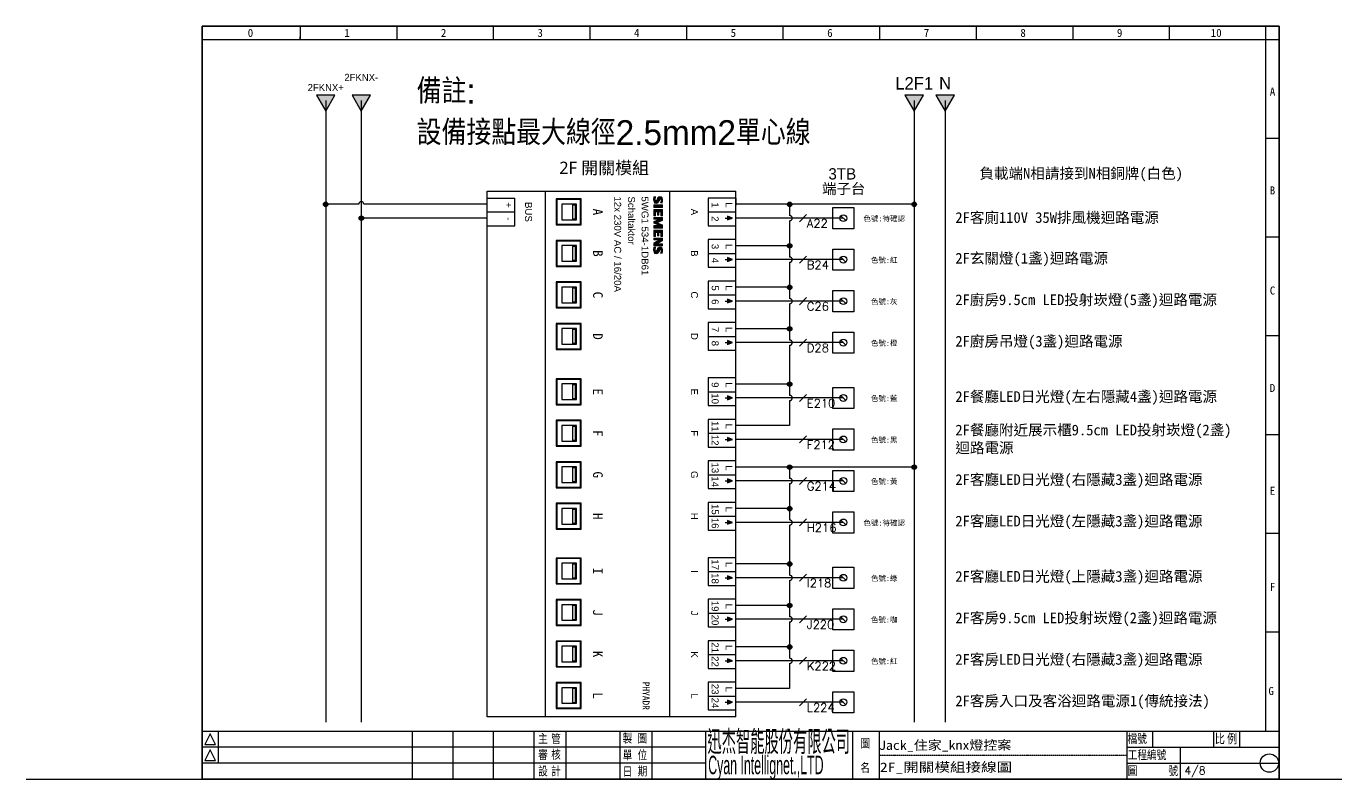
# Model space of a CAD drawing. Header units: millimetres. Extents: x 21506 to 58194, y 6783 to 13041.
# Drawn here: x 34841 to 39715, y 10238 to 13041 of the extents above; entities that cross this region are included whole.
import ezdxf
from ezdxf.enums import TextEntityAlignment as Align

# ---------------------------------------------------------------- set-up
doc = ezdxf.new("R2010")
doc.units = ezdxf.units.MM
doc.linetypes.add('DASH1', pattern=[1.5, 1, -0.5])
for name, color, linetype in [('075KW40IMRV50U03AFO80B4B5', 7, 'Continuous'), ('5', 5, 'Continuous'), ('90000_FRAME', 7, 'Continuous'), ('AHU新增', 7, 'Continuous'), ('DIM', 2, 'Continuous'), ('TEXT', 11, 'Continuous')]:
    doc.layers.add(name, color=color, linetype=linetype)
doc.styles.add('ARIAL', font='arial.ttf')
doc.styles.add('chineset', font='ds1.shx', dxfattribs={"bigfont": 'chineset.shx'})
doc.styles.add('LMP', font='COMPLEX', dxfattribs={"bigfont": 'LFP'})
doc.styles.get("Standard").update_dxf_attribs({"font": ''})
doc.styles.add('T2', font='simplex', dxfattribs={"bigfont": 'stsl'})
doc.styles.get('Standard').set_extended_font_data('MingLiU')

# ---------------------------------------------------------------- blocks, each defined once
blk = doc.blocks.new('Siemens-Logo')
h = blk.add_hatch(color=113)
h.dxf.hatch_style = 1
h.paths.add_polyline_path([(1.95, 1.66, 0.03624), (1.36, 1.95, -0.049474), (1.04, 2.09, -0.066567), (0.92, 2.19, -0.316832), (0.88, 2.42, -0.205242), (1.05, 2.54, -0.084425), (1.54, 2.57, -0.055427), (2.2, 2.42), (2.2, 3.04, 0.037682), (1.3, 3.15, 0.150366), (0.41, 2.94, 0.029244), (0.31, 2.87), (0.13, 2.69, 0.103665), (0, 2.42, 0.138785), (0, 1.95, 0.135749), (0.22, 1.57, 0.067252), (0.53, 1.35, 0.018513), (1, 1.13, -0.008982), (1.38, 0.96, -0.618592), (1.44, 0.57, -0.078609), (1.22, 0.5, -0.146008), (0, 0.63), (0, 0, 0.124503), (1.54, -0.09, 0.129248), (2.16, 0.24, 0.077088), (2.33, 0.47, 0.217145), (2.33, 1.24, 0.147333)])
h = blk.add_hatch(color=113)
h.dxf.hatch_style = 1
h.paths.add_polyline_path([(3.86, 3.07), (2.92, 3.07), (2.92, -0.06), (3.86, -0.06)])
h = blk.add_hatch(color=113)
h.dxf.hatch_style = 1
h.paths.add_polyline_path([(4.58, -0.06), (6.93, -0.06), (6.93, 0.53), (5.49, 0.53), (5.49, 1.27), (6.71, 1.27), (6.71, 1.79), (5.49, 1.79), (5.49, 2.49), (6.9, 2.49), (6.9, 3.07), (4.58, 3.07)])
h = blk.add_hatch(color=113)
h.dxf.hatch_style = 1
h.paths.add_polyline_path([(8.09, 1.95), (8.97, -0.09), (9.54, -0.09), (10.42, 1.98), (10.42, -0.06), (11.33, -0.06), (11.33, 3.07), (10.2, 3.07), (9.41, 1.16), (8.6, 3.07), (7.47, 3.07), (7.47, -0.06), (8.09, -0.06)])
h = blk.add_hatch(color=113)
h.dxf.hatch_style = 1
h.paths.add_polyline_path([(12.96, 2.49), (14.37, 2.49), (14.37, 3.07), (12.05, 3.07), (12.05, -0.06), (14.4, -0.06), (14.4, 0.53), (12.96, 0.53), (12.96, 1.27), (14.18, 1.27), (14.18, 1.79), (12.96, 1.79)])
h = blk.add_hatch(color=113)
h.dxf.hatch_style = 1
h.paths.add_polyline_path([(15.54, 1.95), (16.67, -0.06), (17.68, -0.06), (17.68, 3.07), (17.05, 3.07), (17.05, 1.13), (15.94, 3.07), (14.92, 3.07), (14.92, -0.06), (15.54, -0.06)])
h = blk.add_hatch(color=113)
h.dxf.hatch_style = 1
h.paths.add_polyline_path([(19.09, 2.42, -0.205242), (19.26, 2.54, -0.084425), (19.75, 2.57, -0.055427), (20.41, 2.42), (20.41, 3.04, 0.037682), (19.51, 3.15, 0.150366), (18.62, 2.94, 0.088866), (18.34, 2.7, 0.106595), (18.21, 2.42, 0.138787), (18.21, 1.95, 0.135749), (18.43, 1.57, 0.067252), (18.74, 1.35, 0.018513), (19.22, 1.13, -0.008982), (19.59, 0.96, -0.618592), (19.65, 0.57, -0.078609), (19.43, 0.5, -0.146008), (18.21, 0.63), (18.21, 0, 0.124503), (19.75, -0.09, 0.129248), (20.38, 0.24, 0.077088), (20.54, 0.47, 0.217145), (20.54, 1.24, 0.147333), (20.16, 1.66, 0.03624), (19.57, 1.95, -0.049474), (19.25, 2.09, -0.066567), (19.13, 2.19, -0.316832)])
at = {"layer": '90000_FRAME', "color": 113, "linetype": 'Continuous', "lineweight": 13}
for p, q in [((0, 0), (0, 0.63)), ((0.13, 2.69), (0.31, 2.87)), ((2.2, 2.42), (2.2, 3.04)), ((2.92, 3.07), (2.92, -0.06)), ((2.92, 3.07), (3.86, 3.07)), ((3.86, 3.07), (3.86, -0.06)), ((4.58, 3.07), (4.58, -0.06)), ((6.9, 3.07), (4.58, 3.07)), ((6.9, 2.49), (5.49, 2.49)), ((5.49, 2.49), (5.49, 1.79)), ((6.71, 1.79), (5.49, 1.79)), ((6.71, 1.27), (5.49, 1.27)), ((5.49, 1.27), (5.49, 0.53)), ((6.93, 0.53), (5.49, 0.53)), ((6.71, 1.79), (6.71, 1.27)), ((6.9, 3.07), (6.9, 2.49)), ((6.93, 0.53), (6.93, -0.06)), ((7.47, -0.06), (7.47, 3.07)), ((8.6, 3.07), (7.47, 3.07)), ((8.97, -0.09), (8.09, 1.95)), ((8.09, -0.06), (8.09, 1.95)), ((8.6, 3.07), (9.41, 1.16)), ((10.2, 3.07), (9.41, 1.16)), ((10.42, 1.98), (9.54, -0.09)), ((11.33, 3.07), (10.2, 3.07)), ((10.42, 1.98), (10.42, -0.06)), ((11.33, 3.07), (11.33, -0.06)), ((12.05, 3.07), (12.05, -0.06)), ((14.37, 3.07), (12.05, 3.07)), ((14.37, 2.49), (12.96, 2.49)), ((12.96, 2.49), (12.96, 1.79)), ((14.18, 1.79), (12.96, 1.79)), ((14.18, 1.27), (12.96, 1.27)), ((12.96, 1.27), (12.96, 0.53)), ((14.4, 0.53), (12.96, 0.53)), ((14.18, 1.79), (14.18, 1.27)), ((14.37, 3.07), (14.37, 2.49)), ((14.4, 0.53), (14.4, -0.06)), ((14.92, -0.06), (14.92, 3.07)), ((15.94, 3.07), (14.92, 3.07)), ((16.67, -0.06), (15.54, 1.95)), ((15.54, -0.06), (15.54, 1.95)), ((15.94, 3.07), (17.05, 1.13)), ((17.68, 3.07), (17.05, 3.07)), ((17.05, 3.07), (17.05, 1.13)), ((17.68, 3.07), (17.68, -0.06)), ((18.21, 0), (18.21, 0.63)), ((20.41, 2.42), (20.41, 3.04)), ((2.92, -0.06), (3.86, -0.06)), ((4.58, -0.06), (6.93, -0.06)), ((7.47, -0.06), (8.09, -0.06)), ((8.97, -0.09), (9.54, -0.09)), ((11.33, -0.06), (10.42, -0.06)), ((12.05, -0.06), (14.4, -0.06)), ((14.92, -0.06), (15.54, -0.06)), ((17.68, -0.06), (16.67, -0.06))]:
    blk.add_line(p, q, dxfattribs=at)
for centre, radius, start, end in [((0.83, 2.18), 0.864, 164.1975, 195.8025), ((0.72, 2.25), 0.739, 142.8139, 167.1523), ((0.79, 2.15), 0.817, 194.7952, 225.7177), ((0.82, 2.61), 2.15, 247.53, 280.758), ((0.94, 3), 3.14, 252.5939, 280.9817), ((0.95, 2.05), 1.04, 121.2141, 141.5255), ((1.19, 2.62), 1.43, 227.3119, 242.704), ((1.2, 1.59), 1.56, 86.2218, 120.4273), ((3.73, 7.59), 7.02, 242.862, 247.1042), ((1.06, 2.33), 0.2, 154.44, 221.8202), ((1.11, 2.28), 0.271, 102.8288, 149.226), ((1.33, 2.58), 0.572, 222.776, 239.0362), ((-3.39, -9.43), 11.44, 65.3415, 67.3998), ((1.92, 3.64), 1.78, 240.0482, 251.378), ((1.39, 1.13), 1.45, 84.04, 103.3428), ((1.13, 1.23), 0.734, 277.71, 295.6885), ((1.02, -2.83), 5.98, 78.6827, 87.3148), ((-0.33, -2.25), 4.53, 59.902, 68.2036), ((1.31, 0.75), 0.225, 305.5032, 72.4653), ((1.16, -0.47), 3.06, 70.2626, 82.9524), ((1.24, 1.27), 1.39, 282.4058, 311.8644), ((1.44, 0.81), 0.993, 25.9563, 59.4835), ((1.49, 0.89), 0.946, 315.8905, 333.5229), ((1.49, 0.86), 0.928, 335.3868, 24.3915), ((19.04, 2.18), 0.864, 164.1975, 195.8025), ((18.93, 2.25), 0.739, 142.8139, 167.1523), ((19, 2.15), 0.817, 194.7952, 225.7177), ((19.03, 2.61), 2.15, 247.53, 280.758), ((19.15, 3), 3.14, 252.5939, 280.9817), ((19.16, 2.05), 1.04, 121.2141, 141.5255), ((19.4, 2.62), 1.43, 227.3119, 242.704), ((19.41, 1.59), 1.56, 86.2218, 120.4273), ((21.94, 7.59), 7.02, 242.862, 247.1042), ((19.27, 2.33), 0.2, 154.44, 221.8202), ((19.32, 2.28), 0.271, 102.8288, 149.226), ((19.54, 2.58), 0.572, 222.776, 239.0362), ((14.82, -9.43), 11.44, 65.3415, 67.3998), ((20.14, 3.64), 1.78, 240.0482, 251.378), ((19.6, 1.13), 1.45, 84.04, 103.3428), ((19.34, 1.23), 0.734, 277.71, 295.6885), ((19.23, -2.83), 5.98, 78.6827, 87.3148), ((17.89, -2.25), 4.53, 59.902, 68.2036), ((19.52, 0.75), 0.225, 305.5032, 72.4653), ((19.37, -0.47), 3.06, 70.2626, 82.9524), ((19.45, 1.27), 1.39, 282.4058, 311.8644), ((19.65, 0.81), 0.993, 25.9563, 59.4835), ((19.7, 0.89), 0.946, 315.8905, 333.5229), ((19.7, 0.86), 0.928, 335.3868, 24.3915)]:
    blk.add_arc(centre, radius, start, end, dxfattribs=at)
blk = doc.blocks.new('A$C547D4C11')
at = {"layer": 'AHU新增'}
h = blk.add_hatch(color=256, dxfattribs=at)
h.dxf.hatch_style = 1
h.paths.add_polyline_path([(6.9, 0, 1), (-6.9, 0, 1)])
blk.add_circle((0, 0), 6.9, dxfattribs=at)

msp = doc.modelspace()

# ---------------------------------------------------------------- hatches: boundary and pattern name
for color, points in [(1, [(35990.49, 12784.662), (35921.736, 12784.662), (35956.113, 12725.119)]), (0, [(36088.43, 12725.119), (36122.807, 12784.662), (36054.053, 12784.662)]), (0, [(38146.379, 12725.119), (38180.756, 12784.662), (38112.002, 12784.662)]), (0, [(38261.435, 12725.119), (38295.812, 12784.662), (38227.058, 12784.662)])]:
    msp.add_hatch(color=color).paths.add_polyline_path(points)
h = msp.add_hatch(color=256)
h.dxf.hatch_style = 1
h.paths.add_polyline_path([(37469.806, 12327.162), (37451.8, 12334.878), (37451.8, 12319.445)])
h = msp.add_hatch(color=256)
h.dxf.hatch_style = 1
h.paths.add_polyline_path([(37469.806, 12172.827), (37451.8, 12180.543), (37451.8, 12165.11)])
h = msp.add_hatch(color=256)
h.dxf.hatch_style = 1
h.paths.add_polyline_path([(37469.806, 12018.491), (37451.8, 12026.208), (37451.8, 12010.775)])
h = msp.add_hatch(color=256)
h.dxf.hatch_style = 1
h.paths.add_polyline_path([(37469.806, 11864.156), (37451.8, 11871.873), (37451.8, 11856.44)])
h = msp.add_hatch(color=256)
h.dxf.hatch_style = 1
h.paths.add_polyline_path([(37469.806, 11658.376), (37451.8, 11666.093), (37451.8, 11650.659)])
h = msp.add_hatch(color=256)
h.dxf.hatch_style = 1
h.paths.add_polyline_path([(37469.806, 11504.041), (37451.8, 11511.758), (37451.8, 11496.324)])
h = msp.add_hatch(color=256)
h.dxf.hatch_style = 1
h.paths.add_polyline_path([(37469.806, 11349.706), (37451.8, 11357.423), (37451.8, 11341.989)])
h = msp.add_hatch(color=256)
h.dxf.hatch_style = 1
h.paths.add_polyline_path([(37469.806, 11195.371), (37451.8, 11203.088), (37451.8, 11187.654)])
h = msp.add_hatch(color=256)
h.dxf.hatch_style = 1
h.paths.add_polyline_path([(37469.806, 10989.591), (37451.8, 10997.307), (37451.8, 10981.874)])
h = msp.add_hatch(color=256)
h.dxf.hatch_style = 1
h.paths.add_polyline_path([(37469.806, 10835.256), (37451.8, 10842.972), (37451.8, 10827.539)])
h = msp.add_hatch(color=256)
h.dxf.hatch_style = 1
h.paths.add_polyline_path([(37469.806, 10680.92), (37451.8, 10688.637), (37451.8, 10673.204)])
h = msp.add_hatch(color=256)
h.dxf.hatch_style = 1
h.paths.add_polyline_path([(37469.806, 10526.585), (37451.8, 10534.302), (37451.8, 10518.869)])

# ---------------------------------------------------------------- linework, layer by layer
at = {"color": 7}
for p, q in [((39504.708, 13041.008), (35496.282, 13041.007)), ((35496.282, 13041.007), (35496.282, 10241.004)), ((35860.732, 13041.007), (35860.732, 12991.362)), ((36220.165, 13041.007), (36220.165, 12991.362)), ((36579.598, 13041.007), (36579.598, 12991.362)), ((36939.031, 13041.007), (36939.031, 12991.362)), ((37298.464, 13041.007), (37298.464, 12991.362)), ((37657.897, 13041.007), (37657.897, 12991.362)), ((38017.33, 13041.007), (38017.33, 12991.362)), ((38376.763, 13041.007), (38376.763, 12991.362)), ((38736.196, 13041.007), (38736.196, 12991.362)), ((39095.629, 13041.008), (39095.629, 12991.362)), ((39455.062, 10419.728), (39455.062, 13041.008)), ((39504.708, 13041.008), (39504.708, 10241.004)), ((35496.282, 12991.362), (39504.708, 12991.362)), ((35860.732, 12991.362), (35860.732, 13001.291)), ((39504.708, 12623.986), (39455.062, 12623.986)), ((39504.708, 12256.609), (39455.062, 12256.609)), ((39504.708, 11889.233), (39455.062, 11889.233)), ((39504.708, 11521.857), (39455.062, 11521.857)), ((39504.708, 11154.48), (39455.062, 11154.48)), ((39504.708, 10787.104), (39455.062, 10787.104)), ((35496.282, 10419.727), (39504.708, 10419.728)), ((35555.857, 10419.727), (35555.857, 10300.578)), ((36277.684, 10419.727), (36277.684, 10241.004)), ((36428.716, 10419.727), (36428.716, 10241.004)), ((36579.747, 10419.727), (36579.747, 10241.004)), ((36730.778, 10419.727), (36730.778, 10241.004)), ((36849.689, 10419.727), (36849.689, 10241.004)), ((37050.366, 10419.728), (37050.366, 10241.004)), ((37169.277, 10419.728), (37169.277, 10241.004)), ((37369.954, 10419.728), (37369.954, 10241.004)), ((37916.053, 10419.728), (37916.053, 10241.004)), ((38015.344, 10419.728), (38015.344, 10241.004)), ((38937.166, 10419.728), (38937.166, 10241.004)), ((39033.741, 10419.728), (39033.741, 10360.153)), ((39261.029, 10360.153), (39261.029, 10419.728)), ((39357.604, 10419.728), (39357.604, 10360.153)), ((37369.954, 10360.153), (35496.282, 10360.153)), ((38937.166, 10360.153), (39504.708, 10360.153)), ((39135.748, 10360.153), (39135.748, 10241.004)), ((37369.954, 10300.578), (35496.282, 10300.578)), ((38937.166, 10300.579), (39504.708, 10300.579)), ((35496.282, 10241.004), (39504.708, 10241.004)), ((37369.954, 10241.004), (37397.259, 10241.004))]:
    msp.add_line(p, q, dxfattribs=at)
for p, q in [((35496.282, 13041.007), (39504.708, 13041.007)), ((35496.282, 10241.004), (35496.282, 13041.007)), ((39504.708, 13041.007), (39504.708, 10241.004)), ((39504.708, 10241.004), (39504.708, 13041.007)), ((36556.657, 10472.568), (36556.657, 12427.479)), ((36556.657, 12427.479), (37482.667, 12427.479)), ((36772.726, 12427.479), (36772.726, 10472.568)), ((36813.882, 12398.542), (36813.882, 12302.082)), ((36906.483, 12398.542), (36813.882, 12398.542)), ((36813.882, 12398.542), (36815.94, 12396.398)), ((36815.94, 12396.398), (36815.94, 12304.226)), ((36904.425, 12396.398), (36815.94, 12396.398)), ((36904.425, 12396.398), (36906.483, 12398.542)), ((36904.425, 12304.226), (36904.425, 12396.398)), ((36906.483, 12302.082), (36906.483, 12398.542)), ((37235.731, 12427.479), (37235.731, 10472.568)), ((37482.667, 12401.757), (37379.777, 12401.757)), ((37379.777, 12401.757), (37379.777, 12298.867)), ((37482.667, 10472.568), (37482.667, 12427.479)), ((37482.667, 12401.757), (37482.667, 12376.034)), ((36834.46, 12379.25), (36834.46, 12321.374)), ((36890.02, 12379.25), (36834.46, 12379.25)), ((36875.616, 12323.518), (36875.616, 12377.106)), ((36875.616, 12377.106), (36884.876, 12377.106)), ((36884.876, 12377.106), (36884.876, 12323.518)), ((36890.02, 12321.374), (36890.02, 12379.25)), ((37379.777, 12350.312), (37482.667, 12350.312)), ((37469.806, 12327.162), (37451.8, 12334.878)), ((37451.8, 12334.878), (37451.8, 12319.445)), ((38146.379, 12378.607), (37482.667, 12378.607)), ((37682.731, 12378.607), (37682.731, 12336.688)), ((36556.657, 12327.162), (36088.43, 12327.162)), ((36815.94, 12304.226), (36813.882, 12302.082)), ((36813.882, 12302.082), (36906.483, 12302.082)), ((36815.94, 12304.226), (36904.425, 12304.226)), ((36834.46, 12321.374), (36890.02, 12321.374)), ((36884.876, 12323.518), (36875.616, 12323.518)), ((36904.425, 12304.226), (36906.483, 12302.082)), ((37379.777, 12298.867), (37482.667, 12298.867)), ((37442.797, 12327.162), (37454.372, 12327.162)), ((37454.372, 12322.017), (37469.806, 12327.162)), ((37882.795, 12327.162), (37482.667, 12327.162)), ((37682.731, 12317.635), (37682.731, 12182.353)), ((36813.882, 12244.207), (36813.882, 12147.747)), ((36906.483, 12244.207), (36813.882, 12244.207)), ((36813.882, 12244.207), (36815.94, 12242.063)), ((36815.94, 12242.063), (36815.94, 12149.891)), ((36904.425, 12242.063), (36815.94, 12242.063)), ((36904.425, 12242.063), (36906.483, 12244.207)), ((36904.425, 12149.891), (36904.425, 12242.063)), ((36906.483, 12147.747), (36906.483, 12244.207)), ((37482.667, 12247.422), (37379.777, 12247.422)), ((37379.777, 12247.422), (37379.777, 12144.532)), ((36834.46, 12224.915), (36834.46, 12167.039)), ((36890.02, 12224.915), (36834.46, 12224.915)), ((36875.616, 12169.182), (36875.616, 12222.771)), ((36875.616, 12222.771), (36884.876, 12222.771)), ((36884.876, 12222.771), (36884.876, 12169.182)), ((36890.02, 12167.039), (36890.02, 12224.915)), ((37379.777, 12195.977), (37482.667, 12195.977)), ((37682.731, 12224.272), (37482.667, 12224.272)), ((36815.94, 12149.891), (36813.882, 12147.747)), ((36813.882, 12147.747), (36906.483, 12147.747)), ((36815.94, 12149.891), (36904.425, 12149.891)), ((36834.46, 12167.039), (36890.02, 12167.039)), ((36884.876, 12169.182), (36875.616, 12169.182)), ((36904.425, 12149.891), (36906.483, 12147.747)), ((37379.777, 12144.532), (37482.667, 12144.532)), ((37442.797, 12172.827), (37454.372, 12172.827)), ((37469.806, 12172.827), (37451.8, 12180.543)), ((37451.8, 12180.543), (37451.8, 12165.11)), ((37454.372, 12167.682), (37469.806, 12172.827)), ((37882.795, 12172.827), (37482.667, 12172.827)), ((37682.731, 12163.3), (37682.731, 12028.018)), ((36813.882, 12089.871), (36813.882, 11993.412)), ((36906.483, 12089.871), (36813.882, 12089.871)), ((36813.882, 12089.871), (36815.94, 12087.728)), ((36904.425, 12087.728), (36906.483, 12089.871)), ((36906.483, 11993.412), (36906.483, 12089.871)), ((37482.667, 12093.087), (37379.777, 12093.087)), ((37379.777, 12093.087), (37379.777, 11990.197)), ((36815.94, 12087.728), (36815.94, 11995.555)), ((36904.425, 12087.728), (36815.94, 12087.728)), ((36834.46, 12070.58), (36834.46, 12012.704)), ((36890.02, 12070.58), (36834.46, 12070.58)), ((36875.616, 12014.847), (36875.616, 12068.436)), ((36875.616, 12068.436), (36884.876, 12068.436)), ((36884.876, 12068.436), (36884.876, 12014.847)), ((36890.02, 12012.704), (36890.02, 12070.58)), ((36904.425, 11995.555), (36904.425, 12087.728)), ((37379.777, 12041.642), (37482.667, 12041.642)), ((37682.731, 12069.936), (37482.667, 12069.936)), ((36815.94, 11995.555), (36813.882, 11993.412)), ((36813.882, 11993.412), (36906.483, 11993.412)), ((36815.94, 11995.555), (36904.425, 11995.555)), ((36834.46, 12012.704), (36890.02, 12012.704)), ((36884.876, 12014.847), (36875.616, 12014.847)), ((36904.425, 11995.555), (36906.483, 11993.412)), ((37442.797, 12018.491), (37454.372, 12018.491)), ((37469.806, 12018.491), (37451.8, 12026.208)), ((37451.8, 12026.208), (37451.8, 12010.775)), ((37454.372, 12013.347), (37469.806, 12018.491)), ((37882.795, 12018.491), (37482.667, 12018.491)), ((37682.731, 12008.965), (37682.731, 11873.683)), ((37379.777, 11990.197), (37482.667, 11990.197)), ((36813.882, 11935.536), (36813.882, 11839.077)), ((36906.483, 11935.536), (36813.882, 11935.536)), ((36813.882, 11935.536), (36815.94, 11933.393)), ((36815.94, 11933.393), (36815.94, 11841.22)), ((36904.425, 11933.393), (36815.94, 11933.393)), ((36834.46, 11916.244), (36834.46, 11858.369)), ((36890.02, 11916.244), (36834.46, 11916.244)), ((36875.616, 11860.512), (36875.616, 11914.101)), ((36875.616, 11914.101), (36884.876, 11914.101)), ((36884.876, 11914.101), (36884.876, 11860.512)), ((36890.02, 11858.369), (36890.02, 11916.244)), ((36904.425, 11933.393), (36906.483, 11935.536)), ((36904.425, 11841.22), (36904.425, 11933.393)), ((36906.483, 11839.077), (36906.483, 11935.536)), ((37482.667, 11938.752), (37379.777, 11938.752)), ((37379.777, 11938.752), (37379.777, 11835.862)), ((37682.731, 11915.601), (37482.667, 11915.601)), ((36834.46, 11858.369), (36890.02, 11858.369)), ((36884.876, 11860.512), (36875.616, 11860.512)), ((37379.777, 11887.307), (37482.667, 11887.307)), ((37442.797, 11864.156), (37454.372, 11864.156)), ((37469.806, 11864.156), (37451.8, 11871.873)), ((37451.8, 11871.873), (37451.8, 11856.44)), ((37454.372, 11859.012), (37469.806, 11864.156)), ((37882.795, 11864.156), (37482.667, 11864.156)), ((37682.731, 11854.629), (37682.731, 11667.903)), ((36815.94, 11841.22), (36813.882, 11839.077)), ((36813.882, 11839.077), (36906.483, 11839.077)), ((36815.94, 11841.22), (36904.425, 11841.22)), ((36904.425, 11841.22), (36906.483, 11839.077)), ((37379.777, 11835.862), (37482.667, 11835.862)), ((36813.882, 11729.756), (36813.882, 11633.297)), ((36906.483, 11729.756), (36813.882, 11729.756)), ((36813.882, 11729.756), (36815.94, 11727.613)), ((36815.94, 11727.613), (36815.94, 11635.44)), ((36904.425, 11727.613), (36815.94, 11727.613)), ((36834.46, 11710.464), (36834.46, 11652.589)), ((36890.02, 11710.464), (36834.46, 11710.464)), ((36875.616, 11654.732), (36875.616, 11708.321)), ((36875.616, 11708.321), (36884.876, 11708.321)), ((36884.876, 11708.321), (36884.876, 11654.732)), ((36890.02, 11652.589), (36890.02, 11710.464)), ((36904.425, 11727.613), (36906.483, 11729.756)), ((36904.425, 11635.44), (36904.425, 11727.613)), ((36906.483, 11633.297), (36906.483, 11729.756)), ((37482.667, 11732.971), (37379.777, 11732.971)), ((37379.777, 11732.971), (37379.777, 11630.081)), ((37682.731, 11709.821), (37482.667, 11709.821)), ((36834.46, 11652.589), (36890.02, 11652.589)), ((36884.876, 11654.732), (36875.616, 11654.732)), ((37379.777, 11681.526), (37482.667, 11681.526)), ((37442.797, 11658.376), (37454.372, 11658.376)), ((37469.806, 11658.376), (37451.8, 11666.093)), ((37451.8, 11666.093), (37451.8, 11650.659)), ((37454.372, 11653.232), (37469.806, 11658.376)), ((37882.795, 11658.376), (37482.667, 11658.376)), ((36815.94, 11635.44), (36813.882, 11633.297)), ((36813.882, 11633.297), (36906.483, 11633.297)), ((36815.94, 11635.44), (36904.425, 11635.44)), ((36904.425, 11635.44), (36906.483, 11633.297)), ((37379.777, 11630.081), (37482.667, 11630.081)), ((37682.731, 11648.849), (37682.731, 11555.486)), ((36813.882, 11575.421), (36813.882, 11478.962)), ((36906.483, 11575.421), (36813.882, 11575.421)), ((36813.882, 11575.421), (36815.94, 11573.277)), ((36815.94, 11573.277), (36815.94, 11481.105)), ((36904.425, 11573.277), (36815.94, 11573.277)), ((36834.46, 11556.129), (36834.46, 11498.253)), ((36890.02, 11556.129), (36834.46, 11556.129)), ((36875.616, 11500.397), (36875.616, 11553.986)), ((36875.616, 11553.986), (36884.876, 11553.986)), ((36884.876, 11553.986), (36884.876, 11500.397)), ((36890.02, 11498.253), (36890.02, 11556.129)), ((36904.425, 11573.277), (36906.483, 11575.421)), ((36904.425, 11481.105), (36904.425, 11573.277)), ((36906.483, 11478.962), (36906.483, 11575.421)), ((37482.667, 11578.636), (37379.777, 11578.636)), ((37379.777, 11578.636), (37379.777, 11475.746)), ((37682.731, 11555.486), (37482.667, 11555.486)), ((37379.777, 11527.191), (37482.667, 11527.191)), ((37442.797, 11504.041), (37454.372, 11504.041)), ((37469.806, 11504.041), (37451.8, 11511.758)), ((37451.8, 11511.758), (37451.8, 11496.324)), ((37454.372, 11498.897), (37469.806, 11504.041)), ((37882.795, 11504.041), (37482.667, 11504.041)), ((36815.94, 11481.105), (36813.882, 11478.962)), ((36813.882, 11478.962), (36906.483, 11478.962)), ((36815.94, 11481.105), (36904.425, 11481.105)), ((36834.46, 11498.253), (36890.02, 11498.253)), ((36884.876, 11500.397), (36875.616, 11500.397)), ((36904.425, 11481.105), (36906.483, 11478.962)), ((37379.777, 11475.746), (37482.667, 11475.746)), ((36813.882, 11421.086), (36813.882, 11324.626)), ((36906.483, 11421.086), (36813.882, 11421.086)), ((36813.882, 11421.086), (36815.94, 11418.942)), ((36815.94, 11418.942), (36815.94, 11326.77)), ((36904.425, 11418.942), (36815.94, 11418.942)), ((36904.425, 11418.942), (36906.483, 11421.086)), ((36904.425, 11326.77), (36904.425, 11418.942)), ((36906.483, 11324.626), (36906.483, 11421.086)), ((37482.667, 11424.301), (37379.777, 11424.301)), ((37379.777, 11424.301), (37379.777, 11321.411)), ((36834.46, 11401.794), (36834.46, 11343.918)), ((36890.02, 11401.794), (36834.46, 11401.794)), ((36875.616, 11346.062), (36875.616, 11399.65)), ((36875.616, 11399.65), (36884.876, 11399.65)), ((36884.876, 11399.65), (36884.876, 11346.062)), ((36890.02, 11343.918), (36890.02, 11401.794)), ((37379.777, 11372.856), (37482.667, 11372.856)), ((37469.806, 11349.706), (37451.8, 11357.423)), ((37451.8, 11357.423), (37451.8, 11341.989)), ((38146.379, 11401.151), (37482.667, 11401.151)), ((37682.731, 11401.151), (37682.731, 11359.233)), ((36815.94, 11326.77), (36813.882, 11324.626)), ((36813.882, 11324.626), (36906.483, 11324.626)), ((36815.94, 11326.77), (36904.425, 11326.77)), ((36834.46, 11343.918), (36890.02, 11343.918)), ((36884.876, 11346.062), (36875.616, 11346.062)), ((36904.425, 11326.77), (36906.483, 11324.626)), ((37379.777, 11321.411), (37482.667, 11321.411)), ((37442.797, 11349.706), (37454.372, 11349.706)), ((37454.372, 11344.561), (37469.806, 11349.706)), ((37882.795, 11349.706), (37482.667, 11349.706)), ((37682.731, 11340.179), (37682.731, 11204.898)), ((36813.882, 11266.751), (36813.882, 11170.291)), ((36906.483, 11266.751), (36813.882, 11266.751)), ((36813.882, 11266.751), (36815.94, 11264.607)), ((36815.94, 11264.607), (36815.94, 11172.435)), ((36904.425, 11264.607), (36815.94, 11264.607)), ((36904.425, 11264.607), (36906.483, 11266.751)), ((36904.425, 11172.435), (36904.425, 11264.607)), ((36906.483, 11170.291), (36906.483, 11266.751)), ((37482.667, 11269.966), (37379.777, 11269.966)), ((37379.777, 11269.966), (37379.777, 11167.076)), ((36834.46, 11247.459), (36834.46, 11189.583)), ((36890.02, 11247.459), (36834.46, 11247.459)), ((36875.616, 11191.727), (36875.616, 11245.315)), ((36875.616, 11245.315), (36884.876, 11245.315)), ((36884.876, 11245.315), (36884.876, 11191.727)), ((36890.02, 11189.583), (36890.02, 11247.459)), ((37379.777, 11218.521), (37482.667, 11218.521)), ((37682.731, 11246.816), (37482.667, 11246.816)), ((36815.94, 11172.435), (36813.882, 11170.291)), ((36813.882, 11170.291), (36906.483, 11170.291)), ((36815.94, 11172.435), (36904.425, 11172.435)), ((36834.46, 11189.583), (36890.02, 11189.583)), ((36884.876, 11191.727), (36875.616, 11191.727)), ((36904.425, 11172.435), (36906.483, 11170.291)), ((37379.777, 11167.076), (37482.667, 11167.076)), ((37442.797, 11195.371), (37454.372, 11195.371)), ((37469.806, 11195.371), (37451.8, 11203.088)), ((37451.8, 11203.088), (37451.8, 11187.654)), ((37454.372, 11190.226), (37469.806, 11195.371)), ((37882.795, 11195.371), (37482.667, 11195.371)), ((37682.731, 11185.844), (37682.731, 10999.117)), ((36813.882, 11063.114), (36813.882, 10966.655)), ((36906.483, 11063.114), (36813.882, 11063.114)), ((36813.882, 11063.114), (36815.94, 11060.971)), ((36815.94, 11060.971), (36815.94, 10968.798)), ((36904.425, 11060.971), (36815.94, 11060.971)), ((36834.46, 11043.822), (36834.46, 10985.947)), ((36890.02, 11043.822), (36834.46, 11043.822)), ((36875.616, 10988.09), (36875.616, 11041.679)), ((36875.616, 11041.679), (36884.876, 11041.679)), ((36884.876, 11041.679), (36884.876, 10988.09)), ((36890.02, 10985.947), (36890.02, 11043.822)), ((36904.425, 11060.971), (36906.483, 11063.114)), ((36904.425, 10968.798), (36904.425, 11060.971)), ((36906.483, 10966.655), (36906.483, 11063.114)), ((37482.667, 11064.186), (37379.777, 11064.186)), ((37379.777, 11064.186), (37379.777, 10961.296)), ((37682.731, 11041.036), (37482.667, 11041.036)), ((36815.94, 10968.798), (36813.882, 10966.655)), ((36815.94, 10968.798), (36904.425, 10968.798)), ((36834.46, 10985.947), (36890.02, 10985.947)), ((36884.876, 10988.09), (36875.616, 10988.09)), ((36904.425, 10968.798), (36906.483, 10966.655)), ((37379.777, 11012.741), (37482.667, 11012.741)), ((37442.797, 10989.591), (37454.372, 10989.591)), ((37469.806, 10989.591), (37451.8, 10997.307)), ((37451.8, 10997.307), (37451.8, 10981.874)), ((37454.372, 10984.446), (37469.806, 10989.591)), ((37882.795, 10989.591), (37482.667, 10989.591)), ((37682.731, 10980.064), (37682.731, 10844.782)), ((36813.882, 10966.655), (36906.483, 10966.655)), ((37379.777, 10961.296), (37482.667, 10961.296)), ((36813.882, 10908.779), (36813.882, 10812.32)), ((36906.483, 10908.779), (36813.882, 10908.779)), ((36813.882, 10908.779), (36815.94, 10906.636)), ((36815.94, 10906.636), (36815.94, 10814.463)), ((36904.425, 10906.636), (36815.94, 10906.636)), ((36834.46, 10889.487), (36834.46, 10831.611)), ((36890.02, 10889.487), (36834.46, 10889.487)), ((36875.616, 10833.755), (36875.616, 10887.344)), ((36875.616, 10887.344), (36884.876, 10887.344)), ((36884.876, 10887.344), (36884.876, 10833.755)), ((36890.02, 10831.611), (36890.02, 10889.487)), ((36904.425, 10906.636), (36906.483, 10908.779)), ((36904.425, 10814.463), (36904.425, 10906.636)), ((36906.483, 10812.32), (36906.483, 10908.779)), ((37482.667, 10909.851), (37379.777, 10909.851)), ((37379.777, 10909.851), (37379.777, 10806.961)), ((37682.731, 10886.701), (37482.667, 10886.701)), ((36834.46, 10831.611), (36890.02, 10831.611)), ((36884.876, 10833.755), (36875.616, 10833.755)), ((37379.777, 10858.406), (37482.667, 10858.406)), ((37442.797, 10835.256), (37454.372, 10835.256)), ((37469.806, 10835.256), (37451.8, 10842.972)), ((37451.8, 10842.972), (37451.8, 10827.539)), ((37454.372, 10830.111), (37469.806, 10835.256)), ((37882.795, 10835.256), (37482.667, 10835.256)), ((37682.731, 10825.729), (37682.731, 10690.447)), ((36815.94, 10814.463), (36813.882, 10812.32)), ((36813.882, 10812.32), (36906.483, 10812.32)), ((36815.94, 10814.463), (36904.425, 10814.463)), ((36904.425, 10814.463), (36906.483, 10812.32)), ((37379.777, 10806.961), (37482.667, 10806.961)), ((36813.882, 10754.444), (36813.882, 10657.984)), ((36906.483, 10754.444), (36813.882, 10754.444)), ((36813.882, 10754.444), (36815.94, 10752.3)), ((36815.94, 10752.3), (36815.94, 10660.128)), ((36904.425, 10752.3), (36815.94, 10752.3)), ((36834.46, 10735.152), (36834.46, 10677.276)), ((36890.02, 10735.152), (36834.46, 10735.152)), ((36875.616, 10679.42), (36875.616, 10733.009)), ((36875.616, 10733.009), (36884.876, 10733.009)), ((36884.876, 10733.009), (36884.876, 10679.42)), ((36890.02, 10677.276), (36890.02, 10735.152)), ((36904.425, 10752.3), (36906.483, 10754.444)), ((36904.425, 10660.128), (36904.425, 10752.3)), ((36906.483, 10657.984), (36906.483, 10754.444)), ((37482.667, 10755.516), (37379.777, 10755.516)), ((37379.777, 10755.516), (37379.777, 10652.626)), ((37682.731, 10732.365), (37482.667, 10732.365)), ((36834.46, 10677.276), (36890.02, 10677.276)), ((36884.876, 10679.42), (36875.616, 10679.42)), ((37379.777, 10704.071), (37482.667, 10704.071)), ((37442.797, 10680.92), (37454.372, 10680.92)), ((37469.806, 10680.92), (37451.8, 10688.637)), ((37451.8, 10688.637), (37451.8, 10673.204)), ((37454.372, 10675.776), (37469.806, 10680.92)), ((37882.795, 10680.92), (37482.667, 10680.92)), ((36815.94, 10660.128), (36813.882, 10657.984)), ((36813.882, 10657.984), (36906.483, 10657.984)), ((36815.94, 10660.128), (36904.425, 10660.128)), ((36904.425, 10660.128), (36906.483, 10657.984)), ((37379.777, 10652.626), (37482.667, 10652.626)), ((37682.731, 10671.394), (37682.731, 10578.03)), ((36813.882, 10600.109), (36813.882, 10503.649)), ((36906.483, 10600.109), (36813.882, 10600.109)), ((36813.882, 10600.109), (36815.94, 10597.965)), ((36815.94, 10597.965), (36815.94, 10505.793)), ((36904.425, 10597.965), (36815.94, 10597.965)), ((36834.46, 10580.817), (36834.46, 10522.941)), ((36890.02, 10580.817), (36834.46, 10580.817)), ((36875.616, 10525.085), (36875.616, 10578.673)), ((36875.616, 10578.673), (36884.876, 10578.673)), ((36884.876, 10578.673), (36884.876, 10525.085)), ((36890.02, 10522.941), (36890.02, 10580.817)), ((36904.425, 10597.965), (36906.483, 10600.109)), ((36904.425, 10505.793), (36904.425, 10597.965)), ((36906.483, 10503.649), (36906.483, 10600.109)), ((37482.667, 10601.181), (37379.777, 10601.181)), ((37379.777, 10601.181), (37379.777, 10498.291)), ((37682.731, 10578.03), (37482.667, 10578.03)), ((37379.777, 10549.736), (37482.667, 10549.736)), ((37469.806, 10526.585), (37451.8, 10534.302)), ((37451.8, 10534.302), (37451.8, 10518.869)), ((36815.94, 10505.793), (36813.882, 10503.649)), ((36813.882, 10503.649), (36906.483, 10503.649)), ((36815.94, 10505.793), (36904.425, 10505.793)), ((36834.46, 10522.941), (36890.02, 10522.941)), ((36884.876, 10525.085), (36875.616, 10525.085)), ((36904.425, 10505.793), (36906.483, 10503.649)), ((37379.777, 10498.291), (37482.667, 10498.291)), ((37442.797, 10526.585), (37454.372, 10526.585)), ((37454.372, 10521.441), (37469.806, 10526.585)), ((37882.795, 10526.585), (37482.667, 10526.585)), ((37482.667, 10472.568), (36556.657, 10472.568)), ((34841.311, 10241.004), (35496.282, 10241.004)), ((39504.708, 10241.004), (35496.282, 10241.004)), ((39504.708, 10241.004), (40159.679, 10241.004))]:
    msp.add_line(p, q)
at = {"color": 0}
for p in [(36556.657, 12401.757), (36659.547, 12298.867)]:
    msp.add_line(p, (36659.547, 12401.757), dxfattribs=at)
at = {"color": 1}
for p, q in [((36078.903, 12378.607), (35956.113, 12378.607)), ((36556.657, 12378.607), (36097.957, 12378.607))]:
    msp.add_line(p, q, dxfattribs=at)
at = {"color": 0, "linetype": 'Continuous'}
for p, q in [((36556.657, 12350.312), (36659.547, 12350.312)), ((36556.657, 12298.867), (36659.547, 12298.867))]:
    msp.add_line(p, q, dxfattribs=at)
at = {"color": 7, "linetype": 'DASH1'}
msp.add_line((38015.344, 10330.366), (38937.166, 10330.366), dxfattribs=at)
at = {"color": 1}
msp.add_lwpolyline([(35956.113, 12725.119), (35990.49, 12784.662), (35921.736, 12784.662)], close=True, dxfattribs=at)
at = {"color": 0}
for points in [[(36088.43, 12725.119), (36122.807, 12784.662), (36054.053, 12784.662)], [(38146.379, 12725.119), (38180.756, 12784.662), (38112.002, 12784.662)], [(38261.435, 12725.119), (38295.812, 12784.662), (38227.058, 12784.662)]]:
    msp.add_lwpolyline(points, close=True, dxfattribs=at)
for points in [[(37922.094, 12366.46), (37922.094, 12287.863), (37843.497, 12287.863), (37843.497, 12366.46)], [(37922.094, 12212.125), (37922.094, 12133.528), (37843.497, 12133.528), (37843.497, 12212.125)], [(37922.094, 12057.79), (37922.094, 11979.193), (37843.497, 11979.193), (37843.497, 12057.79)], [(37922.094, 11903.455), (37922.094, 11824.858), (37843.497, 11824.858), (37843.497, 11903.455)], [(37922.094, 11697.674), (37922.094, 11619.078), (37843.497, 11619.078), (37843.497, 11697.674)], [(37922.094, 11543.339), (37922.094, 11464.743), (37843.497, 11464.743), (37843.497, 11543.339)], [(37922.094, 11389.004), (37922.094, 11310.408), (37843.497, 11310.408), (37843.497, 11389.004)], [(37922.094, 11234.669), (37922.094, 11156.072), (37843.497, 11156.072), (37843.497, 11234.669)], [(37922.094, 11028.889), (37922.094, 10950.292), (37843.497, 10950.292), (37843.497, 11028.889)], [(37922.094, 10874.554), (37922.094, 10795.957), (37843.497, 10795.957), (37843.497, 10874.554)], [(37922.094, 10720.219), (37922.094, 10641.622), (37843.497, 10641.622), (37843.497, 10720.219)], [(37922.094, 10565.884), (37922.094, 10487.287), (37843.497, 10487.287), (37843.497, 10565.884)]]:
    msp.add_lwpolyline(points, close=True)
at = {"color": 7}
for points in [[(35506.211, 10370.082), (35545.927, 10370.082), (35526.069, 10409.798)], [(35506.211, 10310.507), (35545.927, 10310.507), (35526.069, 10350.224)]]:
    msp.add_lwpolyline(points, close=True, dxfattribs=at)
at = {"color": 1}
msp.add_arc((36088.43, 12378.607), 9.527, 0, 180, dxfattribs=at)
for centre in [(37682.731, 12327.162), (37682.731, 12172.827), (37682.731, 12018.491), (37682.731, 11864.156), (37682.731, 11658.376), (37682.731, 11349.706), (37682.731, 11195.371), (37682.731, 10989.591), (37682.731, 10835.256), (37682.731, 10680.92)]:
    msp.add_arc(centre, 9.527, 270, 90)
at = {"layer": '075KW40IMRV50U03AFO80B4B5', "color": 0}
msp.add_circle((39468.32, 10300.579), 34.075, dxfattribs=at)
at = {"layer": 'DIM', "color": 0}
for p, q in [((37891.79, 12318.167), (37873.801, 12336.156)), ((37891.79, 12163.832), (37873.801, 12181.821)), ((37891.79, 12009.497), (37873.801, 12027.486)), ((37891.79, 11855.162), (37873.801, 11873.151)), ((37891.79, 11649.381), (37873.801, 11667.371)), ((37891.79, 11495.046), (37873.801, 11513.036)), ((37891.79, 11340.711), (37873.801, 11358.701)), ((37891.79, 11186.376), (37873.801, 11204.366)), ((37891.79, 10980.596), (37873.801, 10998.585)), ((37891.79, 10826.261), (37873.801, 10844.25)), ((37891.79, 10671.926), (37873.801, 10689.915)), ((37891.79, 10517.591), (37873.801, 10535.58))]:
    msp.add_line(p, q, dxfattribs=at)
for centre in [(37882.795, 12327.162), (37882.795, 12172.827), (37882.795, 12018.491), (37882.795, 11864.156), (37882.795, 11658.376), (37882.795, 11504.041), (37882.795, 11349.706), (37882.795, 11195.371), (37882.795, 10989.591), (37882.795, 10835.256), (37882.795, 10680.92), (37882.795, 10526.585)]:
    msp.add_circle(centre, 12.72, dxfattribs=at)
at = {"layer": 'TEXT', "color": 1}
msp.add_line((35956.113, 12764.814), (35956.113, 10452.931), dxfattribs=at)
at = {"layer": 'TEXT', "color": 0}
for p, q in [((36088.43, 12764.814), (36088.43, 10452.931)), ((38146.379, 12764.814), (38146.379, 10452.931)), ((38261.435, 12764.814), (38261.435, 10452.931))]:
    msp.add_line(p, q, dxfattribs=at)
at = {"layer": 'TEXT'}
for p, q in [((37744.949, 12340.236), (37718.792, 12314.079)), ((37744.949, 12185.901), (37718.792, 12159.744)), ((37744.949, 12031.566), (37718.792, 12005.409)), ((37744.949, 11877.231), (37718.792, 11851.074)), ((37744.949, 11671.451), (37718.792, 11645.294)), ((37744.949, 11517.116), (37718.792, 11490.959)), ((37744.949, 11362.781), (37718.792, 11336.624)), ((37744.949, 11208.445), (37718.792, 11182.289)), ((37744.949, 11002.665), (37718.792, 10976.508)), ((37744.949, 10848.33), (37718.792, 10822.173)), ((37744.949, 10693.995), (37718.792, 10667.838)), ((37744.949, 10539.66), (37718.792, 10513.503))]:
    msp.add_line(p, q, dxfattribs=at)

# ---------------------------------------------------------------- block references
at = {"color": 1, "xscale": 1.207243564371086, "yscale": 1.207243564371086, "zscale": 1.207243564371086, "rotation": 270}
msp.add_blockref('A$C547D4C11', (35956.113, 12378.607), dxfattribs=at)
at = {"xscale": 10.28900765088994, "yscale": 10.28900765088994, "zscale": 10.28900765088994, "rotation": 270}
msp.add_blockref('Siemens-Logo', (37177.642, 12406.752), dxfattribs=at)
at = {"layer": 'AHU新增', "xscale": 1.207243564371086, "yscale": 1.207243564371086, "zscale": 1.207243564371086, "rotation": 270}
for p in [(37682.731, 12378.607), (38146.379, 12378.607), (36088.43, 12327.162), (37682.731, 12224.272), (37682.731, 12069.936), (37682.731, 11915.601), (37682.731, 11709.821), (37682.731, 11401.151), (38146.379, 11401.151), (37682.731, 11246.816), (37682.731, 11041.036), (37682.731, 10886.701), (37682.731, 10732.365)]:
    msp.add_blockref('A$C547D4C11', p, dxfattribs=at)

# ---------------------------------------------------------------- texts
at = {"color": 7}
for s, oblique, p in [('0', 360, (35675.998, 13001.291)), ('1', 0, (36035.431, 13001.291)), ('2', 0, (36394.864, 13001.291)), ('3', 360, (36754.297, 13001.291)), ('4', 360, (37113.73, 13001.291))]:
    msp.add_text(s, height=29.787, rotation=0.000118, dxfattribs=dict(at, oblique=oblique)).set_placement(p, align=Align.CENTER)
at = {"color": 7, "width": 1}
for s, height, oblique, p in [('5', 29.787, 360, (37473.164, 13001.291)), ('6', 29.787, 360, (37832.597, 13001.291)), ('7', 29.787, 0, (38192.03, 13001.291)), ('8', 29.787, 0, (38551.463, 13001.291)), ('9', 29.787, 0, (38910.896, 13001.291)), ('10', 29.7873, 0, (39270.329, 13001.291))]:
    msp.add_text(s, height=height, rotation=0.000118, dxfattribs=dict(at, oblique=oblique)).set_placement(p, align=Align.CENTER)
for s, oblique, p in [('A', 0, (39479.885, 12797.745)), ('B', 0, (39479.885, 12430.369)), ('C', 360, (39479.885, 12058.028)), ('D', 360, (39479.885, 11695.616)), ('E', 360, (39479.885, 11313.346))]:
    msp.add_text(s, height=29.787, rotation=0.000118, dxfattribs=dict(at, oblique=oblique)).set_placement(p, align=Align.MIDDLE)
at = {"color": 7, "style": 'ARIAL'}
for s, height, p in [('+', 25.723, (36637.365, 12376.034)), ('BUS', 25.7225, (36710.992, 12350.312)), ('-', 25.723, (36637.365, 12324.589))]:
    msp.add_text(s, height=height, rotation=270, dxfattribs=at).set_placement(p, align=Align.MIDDLE_CENTER)
at = {"style": 'ARIAL'}
for s, p in [('12x 230V AC / 16/20A', (37029.951, 12408.035)), ('Schaltaktor', (37081.396, 12408.035)), ('5WG1 534-1DB61', (37131.629, 12408.035))]:
    msp.add_text(s, height=25.72252, rotation=270, dxfattribs=at).set_placement(p)
for s, height, p in [('1', 25.723, (37405.5, 12376.034)), ('L', 25.723, (37456.945, 12376.034)), ('A', 25.723, (37328.332, 12350.312)), ('2', 25.723, (37405.5, 12324.589)), ('B', 25.723, (37328.332, 12195.977)), ('3', 25.723, (37405.5, 12221.699)), ('L', 25.723, (37456.945, 12221.699)), ('4', 25.723, (37405.5, 12170.254)), ('C', 25.723, (37328.332, 12041.642)), ('5', 25.723, (37405.5, 12067.364)), ('L', 25.723, (37456.945, 12067.364)), ('6', 25.723, (37405.5, 12015.919)), ('D', 25.723, (37328.332, 11887.307)), ('7', 25.723, (37405.5, 11913.029)), ('L', 25.723, (37456.945, 11913.029)), ('8', 25.723, (37405.5, 11861.584)), ('9', 25.723, (37405.5, 11707.249)), ('L', 25.723, (37456.945, 11707.249)), ('E', 25.723, (37328.332, 11681.526)), ('10', 25.7225, (37405.5, 11655.804)), ('11', 25.7225, (37405.5, 11552.914)), ('L', 25.723, (37456.945, 11552.914)), ('F', 25.723, (37328.332, 11527.191)), ('12', 25.7225, (37405.5, 11501.469)), ('13', 25.7225, (37405.5, 11398.579)), ('L', 25.723, (37456.945, 11398.579)), ('G', 25.723, (37328.332, 11372.856)), ('14', 25.7225, (37405.5, 11347.134)), ('15', 25.7225, (37405.5, 11244.244)), ('H', 25.723, (37328.332, 11218.521)), ('L', 25.723, (37456.945, 11244.244)), ('16', 25.7225, (37405.5, 11192.799)), ('17', 25.7225, (37405.5, 11038.463)), ('L', 25.723, (37456.945, 11038.463)), ('I', 25.723, (37328.332, 11012.741)), ('18', 25.7225, (37405.5, 10987.018)), ('19', 25.7225, (37405.5, 10884.128)), ('L', 25.723, (37456.945, 10884.128)), ('J', 25.723, (37328.332, 10858.406)), ('20', 25.7225, (37405.5, 10832.683)), ('21', 25.7225, (37405.5, 10729.793)), ('L', 25.723, (37456.945, 10729.793)), ('K', 25.723, (37328.332, 10704.071)), ('22', 25.7225, (37405.5, 10678.348)), ('23', 25.7225, (37405.5, 10575.458)), ('L', 25.723, (37456.945, 10575.458)), ('L', 25.723, (37328.332, 10549.736)), ('24', 25.7225, (37405.5, 10524.013))]:
    msp.add_text(s, height=height, rotation=270, dxfattribs=at).set_placement(p, align=Align.MIDDLE_CENTER)
for s, p in [('A', (36969.246, 12350.312)), ('B', (36969.246, 12195.977)), ('C', (36969.246, 12041.642)), ('D', (36969.246, 11887.307)), ('E', (36969.246, 11681.526)), ('F', (36969.246, 11527.191)), ('G', (36969.246, 11372.856)), ('H', (36969.246, 11218.521)), ('I', (36969.246, 11014.884)), ('J', (36969.246, 10860.549)), ('K', (36969.246, 10706.214)), ('L', (36969.246, 10551.879))]:
    msp.add_text(s, height=36.012, rotation=270).set_placement(p, align=Align.MIDDLE_CENTER)
at = {"color": 7, "width": 1}
for s, p in [('F', (39479.885, 10955.899)), ('G', (39474.921, 10568.664))]:
    msp.add_text(s, height=29.787, rotation=0.000118, dxfattribs=at).set_placement(p, align=Align.MIDDLE)
at = {"color": 7, "style": 'T2'}
for s, height, p in [('主', 37.731, (36746.725, 10371.256)), ('管', 37.731, (36795.17, 10371.256)), ('製', 37.731, (37061.099, 10372.824)), ('圖', 37.731, (37116.362, 10373.192)), ('審', 37.731, (36746.733, 10311.774)), ('核', 37.731, (36795.319, 10312.542)), ('單', 37.731, (37061.179, 10310.878)), ('位', 37.731, (37116.765, 10310.878)), ('計', 37.731, (36794.935, 10250.966)), ('日', 37.731, (37061.187, 10249.401)), ('期', 37.731, (37116.939, 10250.543)), ('4/8', 29.4737, (39152.013, 10258.466))]:
    msp.add_text(s, height=height, rotation=0.000118, dxfattribs=at).set_placement(p)
at = {"color": 7, "style": 'T2', "oblique": 360, "width": 1}
for s, p in [('圖', (37946.214, 10354.37)), ('號', (39092.262, 10251.911))]:
    msp.add_text(s, height=37.731, rotation=0.000118, dxfattribs=at).set_placement(p)
at = {"color": 7}
for s, height, width, p, p2 in [('Jack_住家_knx燈控案', 34.78567, 1.000741, (38015.344, 10349.551), (38507.561, 10350.301)), ('2F_開關模組接線圖', 34.7857, 1.118475, (38018.709, 10267.684), (38510.926, 10268.435))]:
    msp.add_text(s, height=height, rotation=0.08732, dxfattribs=dict(at, width=width)).set_placement(p, p2, align=Align.FIT)
at = {"color": 7, "style": 'T2', "width": 1}
for s, height, p in [('檔號', 37.7305, (38940.768, 10371.887)), ('比', 39.716, (39264.932, 10370.229)), ('例', 39.716, (39310.901, 10370.229)), ('工程編號', 37.7305, (38941.116, 10311.303)), ('名', 37.731, (37945.829, 10263.499)), ('圖', 37.731, (38940.916, 10252.68))]:
    msp.add_text(s, height=height, rotation=0.000118, dxfattribs=at).set_placement(p)
at = {"color": 7, "style": 'T2', "oblique": 360}
msp.add_text('設', height=37.731, rotation=0.000118, dxfattribs=at).set_placement((36746.733, 10250.966))
at = {"color": 3, "insert": (36294.523, 12721.717), "char_height": 92.62224, "width": 1965.14281, "attachment_point": 4}
msp.add_mtext('{\\Fds1.shx,chineset.shx|c136;備註:\\P設備接點最大線徑2.5mm2單心線}', dxfattribs=at)
at = {"color": 7, "attachment_point": 5}
for s, insert, char_height, width in [('{\\fMicrosoft JhengHei|b0|i0|c136|p34;2F 開關模組}', (36992.437, 12511.649), 46.31112, 410.85662), ('{\\fMicrosoft JhengHei|b0|i0|c136|p34;端子台}', (37883.829, 12434.46), 39.29829, 302.30307)]:
    msp.add_mtext(s, dxfattribs=dict(at, insert=insert, char_height=char_height, width=width))
at = {"char_height": 20, "width": 184.55205, "attachment_point": 5}
for s, insert in [('色號:待確認', (38034.613, 12324.357)), ('色號:紅', (38034.613, 12170.022)), ('色號:灰', (38034.613, 12015.687)), ('色號:橙', (38034.613, 11861.351)), ('色號:藍', (38034.613, 11655.571)), ('色號:黑', (38034.613, 11501.236)), ('色號:黃', (38034.613, 11346.901)), ('色號:待確認', (38034.613, 11192.566)), ('色號:綠', (38034.613, 10986.786)), ('色號:咖', (38034.613, 10832.451)), ('色號:紅', (38034.613, 10678.116))]:
    msp.add_mtext(s, dxfattribs=dict(at, insert=insert))
at = {"flags": 1}
for tag in ['AN', 'ID']:
    msp.add_attdef(tag, text='', height=1.029, rotation=270, dxfattribs=at).set_placement((37482.363, 12376.034), align=Align.BOTTOM_LEFT)
msp.add_attdef('PHYADR', text='PhyAdr', height=25.7225, rotation=270).set_placement((37148.274, 10498.291), align=Align.MIDDLE_RIGHT)
at = {"layer": '5', "color": 0, "style": 'LMP'}
for s, p in [('A22', (37746.687, 12307.681)), ('B24', (37746.687, 12153.346)), ('C26', (37746.687, 11999.011)), ('D28', (37746.687, 11844.676)), ('E210', (37746.687, 11638.896)), ('F212', (37746.687, 11484.561)), ('G214', (37746.687, 11330.225)), ('H216', (37746.687, 11175.89)), ('I218', (37746.687, 10970.11)), ('J220', (37746.687, 10815.775)), ('K222', (37746.687, 10661.44)), ('L224', (37746.687, 10507.105))]:
    msp.add_text(s, height=31.3883, rotation=0.000006, dxfattribs=at).set_placement(p, align=Align.MIDDLE_LEFT)
at = {"layer": 'AHU新增', "color": 7, "char_height": 39.69525, "attachment_point": 4}
for s, insert, width in [('{\\C3;負載端N相請接到N相銅牌(白色)}', (38389.041, 12488.497), 1065.48265), ('{\\C2;2F客廁110V 35W排風機迴路電源}', (38299.468, 12327.162), 1065.48265), ('2F玄關燈(1盞)迴路電源', (38299.468, 12172.827), 1065.48265), ('2F廚房9.5cm LED投射崁燈(5盞)迴路電源', (38299.468, 12018.491), 1065.48265), ('2F廚房吊燈(3盞)迴路電源', (38299.468, 11864.156), 1102.61104), ('2F餐廳LED日光燈(左右隱藏4盞)迴路電源', (38299.468, 11658.376), 1065.48265), ('2F餐廳附近展示櫃9.5cm LED投射崁燈(2盞)迴路電源', (38299.468, 11504.041), 1065.48265), ('2F客廳LED日光燈(右隱藏3盞)迴路電源', (38299.468, 11349.706), 1065.48265), ('2F客廳LED日光燈(左隱藏3盞)迴路電源', (38299.468, 11195.371), 1065.48265), ('2F客廳LED日光燈(上隱藏3盞)迴路電源', (38299.468, 10989.591), 1098.4761), ('2F客房9.5cm LED投射崁燈(2盞)迴路電源', (38299.468, 10835.256), 1065.48265), ('2F客房LED日光燈(右隱藏3盞)迴路電源', (38299.468, 10680.92), 1065.48265), ('2F客房入口及客浴迴路電源1{\\C1;(傳統接法)}', (38299.468, 10526.585), 1065.48265)]:
    msp.add_mtext(s, dxfattribs=dict(at, insert=insert, width=width))
at = {"layer": 'TEXT', "color": 1, "style": 'chineset'}
msp.add_text('2FKNX+', height=26.4635, dxfattribs=at).set_placement((35956.113, 12813.208), align=Align.MIDDLE)
at = {"layer": 'TEXT', "color": 0, "style": 'chineset'}
for s, height, p in [('2FKNX-', 26.4635, (36088.43, 12850.839)), ('L2F1', 46.3111, (38146.379, 12828.985)), ('N', 46.311, (38261.435, 12828.985))]:
    msp.add_text(s, height=height, dxfattribs=at).set_placement(p, align=Align.MIDDLE)
at = {"layer": 'TEXT', "color": 1, "style": 'chineset'}
msp.add_text('3TB', height=42.1431, dxfattribs=at).set_placement((37826.934, 12491.955), align=Align.MIDDLE_LEFT)
at = {"layer": 'TEXT', "color": 7, "style": 'chineset'}
for s, height, width, p in [('迅杰智能股份有限公司', 88.4212, 0.6, (37376.848, 10334.059)), ('Cyan Intellignet.,LTD', 68.77201, 0.5, (37379.625, 10259.173))]:
    msp.add_text(s, height=height, rotation=0.000118, dxfattribs=dict(at, width=width)).set_placement(p)

doc.saveas('drawing.dxf')
